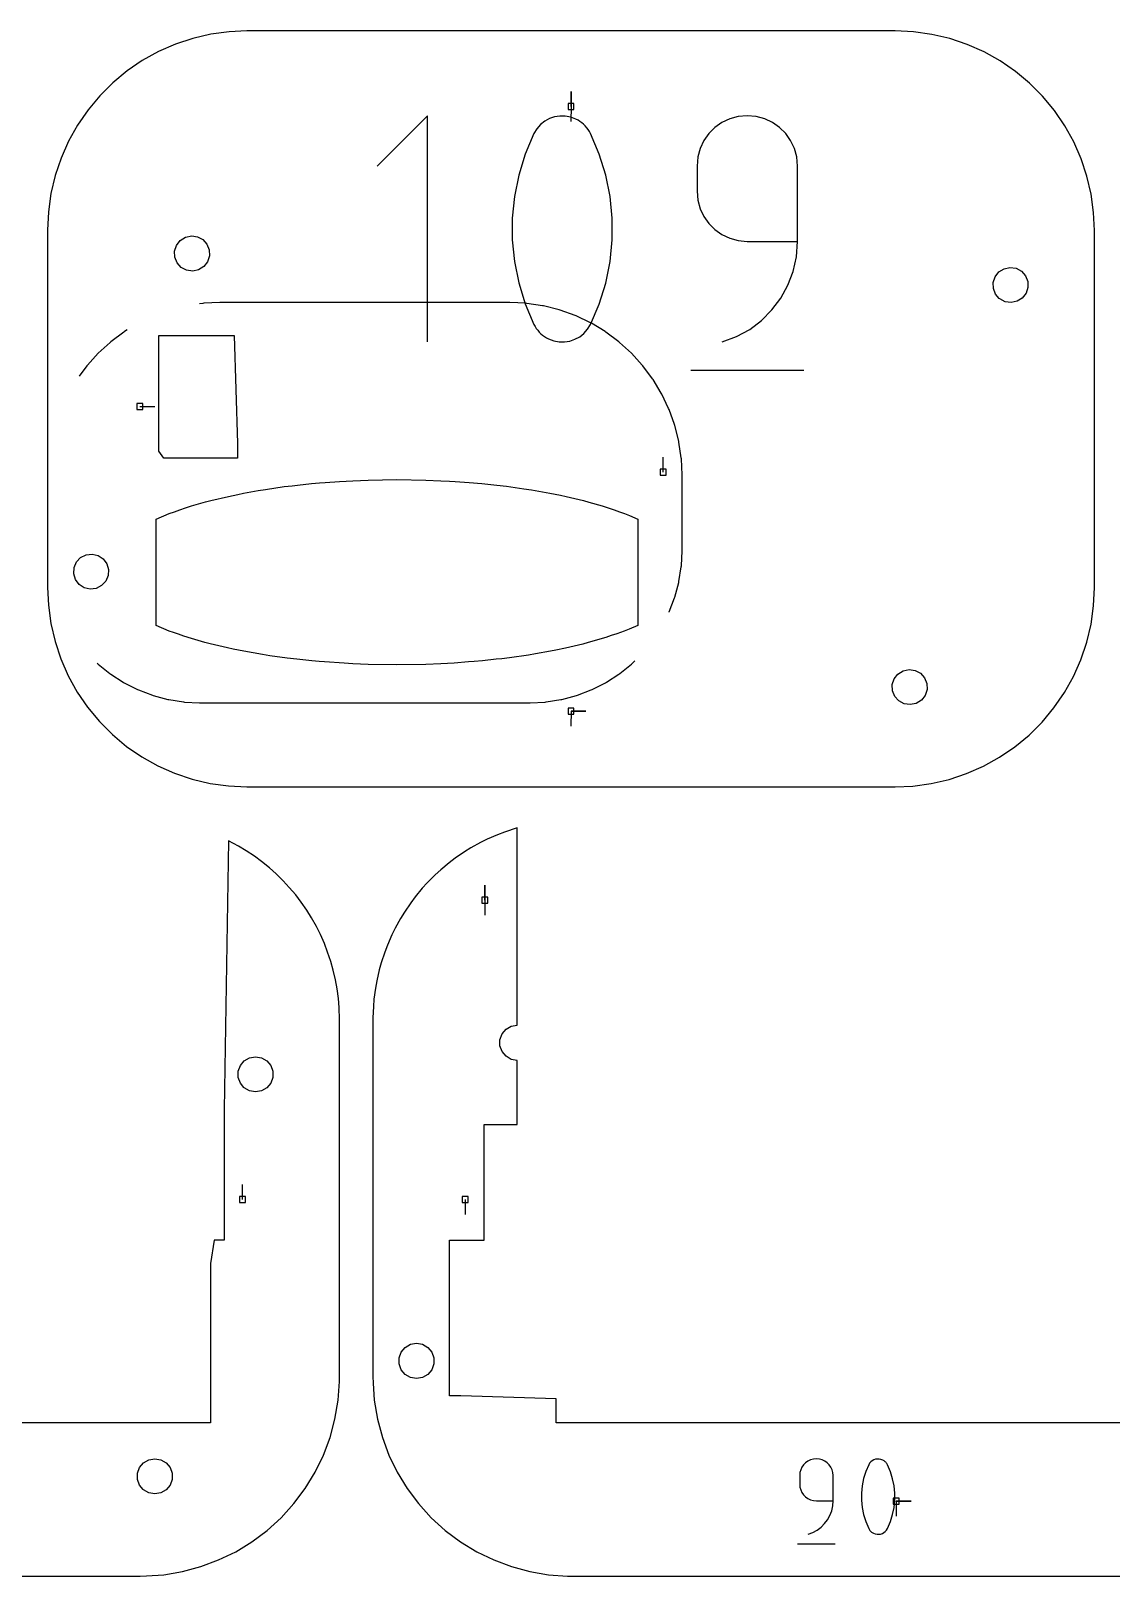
# Model space of a CAD drawing. Extents: x 0 to 570, y 0 to 470.
# Drawn here: x 384.1 to 487.1, y 232.2 to 379.4 of the extents above; entities that cross this region are included whole.
import ezdxf

# ---------------------------------------------------------------- set-up
doc = ezdxf.new("R2010")
doc.units = 0

msp = doc.modelspace()

# ---------------------------------------------------------------- linework, layer by layer
at = {"layer": 'annotation', "color": 1}
for p, q in [((435.594743, 372.167511), (435.594743, 373.596261)), ((435.594743, 372.167511), (435.594743, 373.596261)), ((435.594743, 373.596261), (435.594743, 372.167511)), ((421.915723, 371.290882), (417.124769, 366.498577)), ((421.915723, 349.740374), (421.915723, 371.290882)), ((433.541252, 371.009325), (433.091976, 370.763309)), ((434.0246, 371.175509), (433.541252, 371.009325)), ((434.530538, 371.258047), (434.0246, 371.175509)), ((435.047589, 371.253123), (434.530538, 371.258047)), ((435.564272, 371.156922), (435.047589, 371.253123)), ((436.069109, 370.965629), (435.564272, 371.156922)), ((435.594743, 372.167511), (435.594742, 370.738761)), ((436.262369, 370.864072), (436.069109, 370.965629)), ((436.069109, 370.965629), (436.069109, 370.965629)), ((450.723077, 370.990845), (449.977754, 370.636171)), ((451.532013, 371.21361), (450.723077, 370.990845)), ((452.390926, 371.290882), (451.532013, 371.21361)), ((453.251618, 371.21361), (452.390926, 371.290882)), ((452.390926, 371.290882), (452.390926, 371.290882)), ((454.061499, 370.990845), (453.251618, 371.21361)), ((454.8071, 370.636171), (454.061499, 370.990845)), ((432.063358, 369.584429), (431.237261, 367.641772)), ((432.341549, 370.047046), (432.063358, 369.584429)), ((432.063358, 369.584429), (432.063358, 369.584429)), ((432.688248, 370.441278), (432.341549, 370.047046)), ((433.091976, 370.763309), (432.688248, 370.441278)), ((436.447821, 370.747422), (436.262369, 370.864072)), ((436.624563, 370.6166), (436.447821, 370.747422)), ((436.791694, 370.47253), (436.624563, 370.6166)), ((436.948314, 370.316137), (436.791694, 370.47253)), ((437.093522, 370.148341), (436.948314, 370.316137)), ((437.226416, 369.970068), (437.093522, 370.148341)), ((437.346096, 369.78224), (437.226416, 369.970068)), ((437.451661, 369.58578), (437.346096, 369.78224)), ((438.281763, 367.639119), (437.451661, 369.58578)), ((437.451661, 369.58578), (437.451661, 369.58578)), ((448.732498, 369.585419), (448.259838, 368.916503)), ((449.309682, 370.163169), (448.732498, 369.585419)), ((449.977754, 370.636171), (449.309682, 370.163169)), ((455.47495, 370.163169), (454.8071, 370.636171)), ((456.051578, 369.585419), (455.47495, 370.163169)), ((456.523514, 368.916503), (456.051578, 369.585419)), ((447.90534, 368.170004), (447.682641, 367.359501)), ((448.259838, 368.916503), (447.90534, 368.170004)), ((456.877289, 368.170004), (456.523514, 368.916503)), ((457.099433, 367.359501), (456.877289, 368.170004)), ((431.237261, 367.641772), (430.617688, 365.642777)), ((438.904339, 365.637121), (438.281763, 367.639119)), ((447.682641, 367.359501), (447.605378, 366.498577)), ((447.605378, 366.498577), (447.605378, 364.102424)), ((457.176474, 366.498577), (457.099433, 367.359501)), ((457.176474, 359.31147), (457.176474, 366.498577)), ((457.176474, 366.498577), (457.176474, 366.498577)), ((430.617688, 365.642777), (430.204639, 363.603382)), ((439.31939, 363.595724), (438.904339, 365.637121)), ((430.204639, 363.603382), (429.998115, 361.539527)), ((439.526915, 361.530868), (439.31939, 363.595724)), ((447.605378, 364.102424), (447.605378, 364.102424)), ((447.605378, 364.102424), (447.682641, 363.241547)), ((447.682641, 363.241547), (447.90534, 362.431168)), ((447.90534, 362.431168), (448.259838, 361.684848)), ((429.998115, 361.539527), (429.998115, 359.467152)), ((439.526915, 359.458493), (439.526915, 361.530868)), ((448.259838, 361.684848), (448.732498, 361.016146)), ((448.732498, 361.016146), (449.309682, 360.43862)), ((429.998115, 359.467152), (430.204639, 357.402196)), ((439.31939, 357.394538), (439.526915, 359.458493)), ((449.309682, 360.43862), (449.977754, 359.965831)), ((449.977754, 359.965831), (450.723077, 359.611337)), ((450.723077, 359.611337), (451.532013, 359.388697)), ((451.532013, 359.388697), (452.390926, 359.31147)), ((452.390926, 359.31147), (457.176474, 359.31147)), ((457.07052, 357.858466), (457.176474, 359.31147)), ((456.761312, 356.461868), (457.07052, 357.858466)), ((430.204639, 357.402196), (430.617688, 355.360599)), ((438.904339, 355.354943), (439.31939, 357.394538)), ((456.26183, 355.139238), (456.761312, 356.461868)), ((430.617688, 355.360599), (431.237261, 353.3583)), ((438.281763, 353.355647), (438.904339, 355.354943)), ((455.585056, 353.908142), (456.26183, 355.139238)), ((400.526662, 353.416978), (400.198482, 353.368283)), ((400.61685, 353.428394), (400.526662, 353.416978)), ((402.146116, 353.503521), (400.61685, 353.428394)), ((402.214281, 353.506179), (402.146116, 353.503521)), ((402.96193, 353.506099), (402.214281, 353.506179)), ((429.688974, 353.506187), (402.96193, 353.506099)), ((429.757123, 353.503586), (429.688974, 353.506187)), ((431.286453, 353.428491), (429.757123, 353.503586)), ((431.237261, 353.3583), (432.063358, 351.411239)), ((431.37665, 353.416933), (431.286453, 353.428491)), ((432.891205, 353.192325), (431.37665, 353.416933)), ((437.451661, 351.41259), (438.281763, 353.355647)), ((454.74397, 352.786142), (455.585056, 353.908142)), ((432.979818, 353.171755), (432.891205, 353.192325)), ((434.465026, 352.799728), (432.979818, 353.171755)), ((434.551065, 352.770287), (434.465026, 352.799728)), ((435.992728, 352.254442), (434.551065, 352.770287)), ((436.075432, 352.216493), (435.992728, 352.254442)), ((437.459488, 351.561848), (436.075432, 352.216493)), ((452.620786, 350.939684), (453.751554, 351.790801)), ((453.751554, 351.790801), (454.74397, 352.786142)), ((392.978781, 350.674677), (391.749046, 349.762681)), ((393.052096, 350.728598), (392.978781, 350.674677)), ((393.309993, 350.883154), (393.052096, 350.728598)), ((432.063358, 351.411239), (432.063358, 351.411239)), ((432.063358, 351.411239), (432.168539, 351.21517)), ((432.168539, 351.21517), (432.287335, 351.028279)), ((432.287335, 351.028279), (432.419245, 350.851131)), ((432.419245, 350.851131), (432.563768, 350.684294)), ((432.563768, 350.684294), (432.720405, 350.528336)), ((432.720405, 350.528336), (432.888655, 350.383823)), ((432.888655, 350.383823), (433.068016, 350.251324)), ((436.423194, 350.238565), (436.826749, 350.559716)), ((436.826749, 350.559716), (437.173442, 350.952322)), ((437.173442, 350.952322), (437.451661, 351.41259)), ((437.451661, 351.41259), (437.451661, 351.41259)), ((437.537861, 351.515674), (437.459488, 351.561848)), ((438.851221, 350.728505), (437.537861, 351.515674)), ((438.924504, 350.674723), (438.851221, 350.728505)), ((440.154226, 349.762607), (438.924504, 350.674723)), ((451.36465, 350.250354), (452.620786, 350.939684)), ((391.681512, 349.701639), (390.547072, 348.673452)), ((391.749046, 349.762681), (391.681512, 349.701639)), ((433.068016, 350.251324), (433.257989, 350.131404)), ((433.257989, 350.131404), (433.458073, 350.024633)), ((433.458073, 350.024633), (433.458073, 350.024633)), ((433.458073, 350.024633), (433.958934, 349.837398)), ((433.958934, 349.837398), (434.472609, 349.744377)), ((434.472609, 349.744377), (434.987484, 349.741776)), ((434.987484, 349.741776), (435.491949, 349.825802)), ((435.491949, 349.825802), (435.97439, 349.992663)), ((435.97439, 349.992663), (436.423194, 350.238565)), ((440.221824, 349.701675), (440.154226, 349.762607)), ((441.356293, 348.673461), (440.221824, 349.701675)), ((449.996124, 349.740374), (451.36465, 350.250354)), ((449.996124, 349.740374), (449.996124, 349.740374)), ((389.457863, 347.471404), (388.714295, 346.468894)), ((389.518773, 347.538923), (389.457863, 347.471404)), ((390.547072, 348.673452), (389.518773, 347.538923)), ((442.384468, 347.538923), (441.356293, 348.673461)), ((442.44551, 347.471497), (442.384468, 347.538923)), ((443.35753, 346.241684), (442.44551, 347.471497)), ((443.41143, 346.168357), (443.35753, 346.241684)), ((444.19849, 344.855042), (443.41143, 346.168357)), ((447.007353, 347.046561), (457.782607, 347.046561)), ((444.244627, 344.776672), (444.19849, 344.855042)), ((444.899304, 343.392532), (444.244627, 344.776672)), ((394.499759, 343.605635), (395.928509, 343.605635)), ((444.937253, 343.309856), (444.899304, 343.392532)), ((445.453078, 341.868303), (444.937253, 343.309856)), ((445.482494, 341.782253), (445.453078, 341.868303)), ((445.854523, 340.297007), (445.482494, 341.782253)), ((445.87517, 340.208384), (445.854523, 340.297007)), ((446.099805, 338.693866), (445.87517, 340.208384)), ((444.387525, 337.332888), (444.387525, 338.761638)), ((446.111268, 338.603605), (446.099805, 338.693866)), ((446.186342, 337.074383), (446.111268, 338.603605)), ((446.188973, 337.006124), (446.186342, 337.074383)), ((446.189039, 336.811939), (446.188973, 337.006124)), ((446.18901, 329.867524), (446.189039, 336.811939)), ((446.114166, 328.420991), (446.188626, 329.843319)), ((446.188626, 329.843319), (446.18901, 329.867524)), ((445.883429, 326.917874), (446.10632, 328.324594)), ((446.10632, 328.324594), (446.114166, 328.420991)), ((445.496651, 325.447206), (445.865282, 326.822901)), ((445.865282, 326.822901), (445.883429, 326.917874)), ((444.957857, 324.025073), (445.46829, 325.354721)), ((445.46829, 325.354721), (445.496651, 325.447206)), ((444.95209, 324.01167), (444.957857, 324.025073)), ((441.42529, 319.124096), (441.679625, 319.378425)), ((390.429732, 319.172433), (390.478051, 319.12412)), ((390.478051, 319.12412), (390.549996, 319.059587)), ((390.549996, 319.059587), (391.65683, 318.163233)), ((391.65683, 318.163233), (391.735299, 318.106782)), ((391.735299, 318.106782), (392.929865, 317.331022)), ((438.973473, 317.331036), (440.167959, 318.106825)), ((440.167959, 318.106825), (440.246497, 318.163238)), ((440.246497, 318.163238), (441.35334, 319.059506)), ((441.35334, 319.059506), (441.42529, 319.124096)), ((392.929865, 317.331022), (393.01406, 317.283548)), ((393.01406, 317.283548), (394.283079, 316.63689)), ((394.283079, 316.63689), (394.371819, 316.598669)), ((394.371819, 316.598669), (395.701566, 316.088209)), ((436.201745, 316.088254), (437.531425, 316.598737)), ((437.531425, 316.598737), (437.62024, 316.636868)), ((437.62024, 316.636868), (438.889336, 317.283519)), ((438.889336, 317.283519), (438.973473, 317.331036)), ((395.701566, 316.088209), (395.794017, 316.059898)), ((395.794017, 316.059898), (397.169748, 315.69127)), ((397.169748, 315.69127), (397.264704, 315.673086)), ((397.264704, 315.673086), (398.671409, 315.450239)), ((398.671409, 315.450239), (398.767717, 315.44237)), ((398.767717, 315.44237), (400.190141, 315.367817)), ((400.190141, 315.367817), (400.214279, 315.367465)), ((400.214279, 315.367465), (401.183059, 315.367469)), ((401.183059, 315.367469), (431.688978, 315.367542)), ((431.688978, 315.367542), (431.713182, 315.36785)), ((431.713182, 315.36785), (433.135466, 315.442339)), ((433.135466, 315.442339), (433.231856, 315.45018)), ((433.231856, 315.45018), (434.638573, 315.672986)), ((434.638573, 315.672986), (434.733494, 315.691204)), ((434.733494, 315.691204), (436.109327, 316.059874)), ((436.109327, 316.059874), (436.201745, 316.088254)), ((435.594743, 314.567509), (435.594742, 313.138759)), ((435.594743, 314.567509), (437.023492, 314.567509)), ((435.594743, 314.567509), (437.023492, 314.567509)), ((437.023492, 314.567509), (435.594743, 314.567509)), ((427.381753, 296.568257), (427.381753, 297.997007)), ((427.381753, 296.568257), (427.381753, 297.997007)), ((427.381753, 297.997007), (427.381753, 296.568257)), ((427.381753, 296.568257), (427.381753, 295.139507)), ((404.277578, 268.062645), (404.277578, 269.491395)), ((425.499757, 268.062645), (425.499757, 266.633895)), ((457.954508, 242.97981), (457.762113, 242.787226)), ((458.177198, 243.137477), (457.954508, 242.97981)), ((458.425639, 243.255702), (458.177198, 243.137477)), ((458.695284, 243.329957), (458.425639, 243.255702)), ((458.981589, 243.355714), (458.695284, 243.329957)), ((459.268486, 243.329957), (458.981589, 243.355714)), ((458.981589, 243.355714), (458.981589, 243.355714)), ((459.538447, 243.255702), (459.268486, 243.329957)), ((459.78698, 243.137477), (459.538447, 243.255702)), ((460.009597, 242.97981), (459.78698, 243.137477)), ((460.201806, 242.787226), (460.009597, 242.97981)), ((464.052722, 242.941102), (463.959992, 242.786896)), ((464.168289, 243.072513), (464.052722, 242.941102)), ((464.302864, 243.179856), (464.168289, 243.072513)), ((464.452623, 243.261862), (464.302864, 243.179856)), ((464.613739, 243.317256), (464.452623, 243.261862)), ((464.782385, 243.344769), (464.613739, 243.317256)), ((464.954736, 243.343128), (464.782385, 243.344769)), ((465.126963, 243.311061), (464.954736, 243.343128)), ((465.295242, 243.247296), (465.126963, 243.311061)), ((465.359662, 243.213444), (465.295242, 243.247296)), ((465.295242, 243.247296), (465.295242, 243.247296)), ((465.42148, 243.174561), (465.359662, 243.213444)), ((465.480394, 243.130953), (465.42148, 243.174561)), ((465.536104, 243.08293), (465.480394, 243.130953)), ((465.588311, 243.030799), (465.536104, 243.08293)), ((465.636713, 242.974867), (465.588311, 243.030799)), ((465.681011, 242.915443), (465.636713, 242.974867)), ((465.720905, 242.852833), (465.681011, 242.915443)), ((465.756093, 242.787347), (465.720905, 242.852833)), ((457.41216, 242.045254), (457.386406, 241.758279)), ((457.386406, 241.758279), (457.386406, 240.959561)), ((457.486394, 242.315421), (457.41216, 242.045254)), ((457.60456, 242.564254), (457.486394, 242.315421)), ((457.762113, 242.787226), (457.60456, 242.564254)), ((460.359118, 242.564254), (460.201806, 242.787226)), ((460.477043, 242.315421), (460.359118, 242.564254)), ((460.551091, 242.045254), (460.477043, 242.315421)), ((460.576771, 241.758279), (460.551091, 242.045254)), ((460.576771, 239.362577), (460.576771, 241.758279)), ((460.576771, 241.758279), (460.576771, 241.758279)), ((463.478102, 241.473012), (463.340419, 240.793214)), ((463.684626, 242.139344), (463.478102, 241.473012)), ((463.959992, 242.786896), (463.684626, 242.139344)), ((463.959992, 242.786896), (463.959992, 242.786896)), ((466.032794, 242.13846), (465.756093, 242.787347)), ((465.756093, 242.787347), (465.756093, 242.787347)), ((466.240319, 241.471127), (466.032794, 242.13846)), ((466.378669, 240.790661), (466.240319, 241.471127)), ((457.386406, 240.959561), (457.386406, 240.959561)), ((457.386406, 240.959561), (457.41216, 240.672602)), ((457.41216, 240.672602), (457.486394, 240.402476)), ((457.486394, 240.402476), (457.60456, 240.153703)), ((457.60456, 240.153703), (457.762113, 239.930802)), ((457.762113, 239.930802), (457.954508, 239.738294)), ((463.340419, 240.793214), (463.271578, 240.105262)), ((463.271578, 240.105262), (463.271578, 239.414471)), ((466.447844, 240.102376), (466.378669, 240.790661)), ((466.447844, 239.411584), (466.447844, 240.102376)), ((457.954508, 239.738294), (458.177198, 239.580697)), ((458.177198, 239.580697), (458.425639, 239.462532)), ((458.425639, 239.462532), (458.695284, 239.388319)), ((458.695284, 239.388319), (458.981589, 239.362577)), ((458.981589, 239.362577), (460.576771, 239.362577)), ((460.438384, 238.412709), (460.541453, 238.878242)), ((460.541453, 238.878242), (460.576771, 239.362577)), ((463.271578, 239.414471), (463.340419, 238.726152)), ((463.340419, 238.726152), (463.478102, 238.04562)), ((466.240319, 238.043734), (466.378669, 238.723599)), ((466.378669, 238.723599), (466.447844, 239.411584)), ((466.59474, 239.318909), (468.02349, 239.318909)), ((466.59474, 239.318909), (468.02349, 239.318909)), ((468.02349, 239.318909), (466.59474, 239.318909)), ((466.59474, 239.318909), (466.59474, 237.890159)), ((459.435131, 236.855687), (459.765937, 237.187467)), ((459.765937, 237.187467), (460.046299, 237.561467)), ((460.046299, 237.561467), (460.27189, 237.971833)), ((460.27189, 237.971833), (460.438384, 238.412709)), ((463.478102, 238.04562), (463.684626, 237.378187)), ((463.684626, 237.378187), (463.959992, 236.729166)), ((465.756093, 236.729617), (466.032794, 237.377302)), ((466.032794, 237.377302), (466.240319, 238.043734)), ((458.183322, 236.172211), (458.639497, 236.342205)), ((458.183322, 236.172211), (458.183322, 236.172211)), ((458.639497, 236.342205), (459.058209, 236.571981)), ((459.058209, 236.571981), (459.435131, 236.855687)), ((463.959992, 236.729166), (463.959992, 236.729166)), ((463.959992, 236.729166), (463.995052, 236.66381)), ((463.995052, 236.66381), (464.034651, 236.601513)), ((464.034651, 236.601513), (464.078621, 236.542464)), ((464.078621, 236.542464), (464.126795, 236.486851)), ((464.126795, 236.486851), (464.179008, 236.434865)), ((464.179008, 236.434865), (464.235091, 236.386694)), ((464.235091, 236.386694), (464.294878, 236.342528)), ((464.294878, 236.342528), (464.358202, 236.302555)), ((464.358202, 236.302555), (464.424897, 236.266964)), ((464.424897, 236.266964), (464.424897, 236.266964)), ((464.424897, 236.266964), (464.591851, 236.204553)), ((464.591851, 236.204553), (464.763075, 236.173546)), ((464.763075, 236.173546), (464.934701, 236.172679)), ((464.934701, 236.172679), (465.102856, 236.200687)), ((465.102856, 236.200687), (465.263669, 236.256308)), ((465.263669, 236.256308), (465.413271, 236.338275)), ((465.413271, 236.338275), (465.547789, 236.445325)), ((465.547789, 236.445325), (465.663353, 236.576194)), ((465.663353, 236.576194), (465.756093, 236.729617)), ((465.756093, 236.729617), (465.756093, 236.729617)), ((457.187064, 235.274274), (460.778816, 235.274274))]:
    msp.add_line(p, q, dxfattribs=at)
at = {"layer": 'boundary', "color": 5}
for p, q in [((399.558964, 378.6533), (397.891824, 378.099004)), ((401.270169, 379.051211), (399.558964, 378.6533)), ((403.010803, 379.289345), (401.270169, 379.051211)), ((404.714301, 379.367511), (403.010803, 379.289345)), ((405.706726, 379.367511), (404.714301, 379.367511)), ((408.294859, 379.367511), (405.706726, 379.367511)), ((444.058288, 379.367511), (408.294859, 379.367511)), ((448.250689, 379.367511), (444.058288, 379.367511)), ((466.490198, 379.367332), (448.250689, 379.367511)), ((468.244974, 379.284689), (466.490198, 379.367332)), ((469.984604, 379.040324), (468.244974, 379.284689)), ((471.69423, 378.636329), (469.984604, 379.040324)), ((473.359227, 378.076149), (471.69423, 378.636329)), ((396.283006, 377.393071), (394.746267, 376.54153)), ((397.891824, 378.099004), (396.283006, 377.393071)), ((474.965356, 377.364586), (473.359227, 378.076149)), ((476.498895, 376.507717), (474.965356, 377.364586)), ((393.294758, 375.551668), (391.940891, 374.43194)), ((394.746267, 376.54153), (393.294758, 375.551668)), ((477.946729, 375.512874), (476.498895, 376.507717)), ((479.296479, 374.388555), (477.946729, 375.512874)), ((391.940891, 374.43194), (390.696242, 373.19193)), ((480.536611, 373.144385), (479.296479, 374.388555)), ((390.696242, 373.19193), (389.571455, 371.84224)), ((481.656524, 371.790997), (480.536611, 373.144385)), ((389.571455, 371.84224), (388.576165, 370.394407)), ((482.64664, 370.339962), (481.656524, 371.790997)), ((388.576165, 370.394407), (387.718863, 368.860816)), ((483.498493, 368.803686), (482.64664, 370.339962)), ((387.718863, 368.860816), (387.006903, 367.25458)), ((484.204802, 367.195305), (483.498493, 368.803686)), ((387.006903, 367.25458), (386.446358, 365.589437)), ((484.759541, 365.52857), (484.204802, 367.195305)), ((386.446358, 365.589437), (386.04203, 363.879626)), ((485.15796, 363.817733), (484.759541, 365.52857)), ((386.04203, 363.879626), (385.797379, 362.139771)), ((485.396651, 362.077421), (485.15796, 363.817733)), ((385.797379, 362.139771), (385.7145, 360.38475)), ((485.47519, 360.367511), (485.396651, 362.077421)), ((385.7145, 360.38475), (385.714295, 337.451513)), ((485.47519, 326.908852), (485.47519, 360.367511)), ((385.714295, 337.451513), (385.714295, 336.803339)), ((385.714295, 336.803339), (385.714295, 329.811153)), ((385.714295, 329.811153), (385.714295, 326.36751)), ((485.474972, 326.349198), (485.47519, 326.908852)), ((385.714295, 326.36751), (385.792451, 324.664192)), ((485.39198, 324.594058), (485.474972, 326.349198)), ((385.792451, 324.664192), (386.030572, 322.923548)), ((485.147198, 322.854095), (485.39198, 324.594058)), ((386.030572, 322.923548), (386.428475, 321.212334)), ((484.742714, 321.144195), (485.147198, 322.854095)), ((386.428475, 321.212334), (386.982759, 319.545179)), ((484.181993, 319.478978), (484.742714, 321.144195)), ((386.982759, 319.545179), (387.688678, 317.936352)), ((483.46984, 317.872696), (484.181993, 319.478978)), ((387.688678, 317.936352), (388.540213, 316.399604)), ((482.612337, 316.339079), (483.46984, 317.872696)), ((388.540213, 316.399604), (389.530063, 314.948078)), ((481.616821, 314.891245), (482.612337, 316.339079)), ((389.530063, 314.948078), (390.649786, 313.594198)), ((390.649786, 313.594198), (391.889792, 312.349533)), ((479.246929, 312.301629), (480.491808, 313.541584)), ((480.491808, 313.541584), (481.616821, 314.891245)), ((391.889792, 312.349533), (393.239481, 311.224738)), ((477.892831, 311.181996), (479.246929, 312.301629)), ((393.239481, 311.224738), (394.687312, 310.229427)), ((476.441094, 310.192251), (477.892831, 311.181996)), ((394.687312, 310.229427), (396.220908, 309.372117)), ((396.220908, 309.372117), (397.827147, 308.660142)), ((473.295112, 308.635112), (474.904137, 309.340862)), ((474.904137, 309.340862), (476.441094, 310.192251)), ((397.827147, 308.660142), (399.492294, 308.09959)), ((399.492294, 308.09959), (401.202109, 307.695256)), ((401.202109, 307.695256), (402.941971, 307.4506)), ((468.175602, 307.445495), (469.916388, 307.68336)), ((469.916388, 307.68336), (471.627773, 308.081032)), ((471.627773, 308.081032), (473.295112, 308.635112)), ((402.941971, 307.4506), (404.696999, 307.367715)), ((404.696999, 307.367715), (404.714301, 307.367509)), ((404.714301, 307.367509), (405.546826, 307.367509)), ((405.546826, 307.367509), (407.76918, 307.367509)), ((407.76918, 307.367509), (461.761497, 307.367509)), ((461.761497, 307.367509), (465.953898, 307.367509)), ((465.953898, 307.367509), (466.475187, 307.367509)), ((466.475187, 307.367509), (468.175602, 307.445495)), ((430.477378, 303.456534), (429.253405, 303.050983)), ((430.477378, 293.139018), (430.477378, 303.456534)), ((402.945272, 302.221453), (402.54148, 276.621528)), ((403.902531, 301.722809), (402.945272, 302.221453)), ((404.634474, 301.276669), (403.902531, 301.722809)), ((426.977353, 302.061237), (426.048093, 301.541598)), ((427.615504, 302.37123), (426.977353, 302.061237)), ((428.588681, 302.803053), (427.615504, 302.37123)), ((429.253405, 303.050983), (428.588681, 302.803053)), ((405.427163, 300.761008), (404.634474, 301.276669)), ((406.113381, 300.247313), (405.427163, 300.761008)), ((406.853771, 299.659031), (406.113381, 300.247313)), ((424.564863, 300.569314), (423.996915, 300.144152)), ((425.442301, 301.172349), (424.564863, 300.569314)), ((426.048093, 301.541598), (425.442301, 301.172349)), ((407.488048, 299.08243), (406.853771, 299.659031)), ((408.169518, 298.426789), (407.488048, 299.08243)), ((422.653796, 298.985621), (421.901885, 298.231845)), ((423.178762, 299.462847), (422.653796, 298.985621)), ((423.996915, 300.144152), (423.178762, 299.462847)), ((408.746118, 297.792509), (408.169518, 298.426789)), ((409.362553, 297.075386), (408.746118, 297.792509)), ((421.424663, 297.706881), (420.745391, 296.887038)), ((421.901885, 298.231845), (421.424663, 297.706881)), ((409.876251, 296.389168), (409.362553, 297.075386)), ((410.422136, 295.616985), (409.876251, 296.389168)), ((420.320229, 296.319087), (419.719373, 295.440157)), ((420.745391, 296.887038), (420.320229, 296.319087)), ((410.868276, 294.885048), (410.422136, 295.616985)), ((411.338726, 294.06472), (410.868276, 294.885048)), ((419.350123, 294.834368), (418.832794, 293.903821)), ((419.719373, 295.440157), (419.350123, 294.834368)), ((411.713272, 293.293685), (411.338726, 294.06472)), ((412.104069, 292.432557), (411.713272, 293.293685)), ((418.522801, 293.265671), (418.093393, 292.291425)), ((418.832794, 293.903821), (418.522801, 293.265671)), ((430.477378, 284.66601), (430.477378, 293.139018)), ((412.403626, 291.629413), (412.104069, 292.432557)), ((412.711264, 290.7352), (412.403626, 291.629413)), ((417.845461, 291.6267), (417.507626, 290.617037)), ((418.093393, 292.291425), (417.845461, 291.6267)), ((412.93312, 289.907215), (412.711264, 290.7352)), ((417.507626, 290.617037), (417.324006, 289.931752)), ((413.154855, 288.987925), (412.93312, 289.907215)), ((413.297004, 288.142603), (413.154855, 288.987925)), ((417.080625, 288.895262), (416.962977, 288.195629)), ((417.324006, 289.931752), (417.080625, 288.895262)), ((413.430844, 287.206468), (413.297004, 288.142603)), ((413.491995, 286.351461), (413.430844, 287.206468)), ((416.816117, 287.141122), (416.765505, 286.433472)), ((416.962977, 288.195629), (416.816117, 287.141122)), ((413.539292, 285.192509), (413.491995, 286.351461)), ((416.765505, 286.433472), (416.716407, 285.369923)), ((413.539292, 276.804505), (413.539292, 285.192509)), ((416.716407, 285.369923), (416.714292, 280.609308)), ((429.026455, 283.827261), (429.400936, 284.27355)), ((429.400936, 284.27355), (429.905472, 284.564846)), ((429.905472, 284.564846), (430.477378, 284.66601)), ((428.827194, 283.279806), (429.026455, 283.827261)), ((428.827194, 282.697215), (428.827194, 283.279806)), ((429.026456, 282.14976), (428.827194, 282.697215)), ((429.400936, 281.703471), (429.026456, 282.14976)), ((429.905472, 281.412175), (429.400936, 281.703471)), ((430.477378, 281.311011), (429.905472, 281.412175)), ((430.477378, 280.404465), (430.477378, 281.311011)), ((416.714292, 280.609308), (416.714292, 253.279674)), ((430.477378, 276.446537), (430.477378, 280.404465)), ((413.533911, 250.740352), (413.539292, 276.804505)), ((402.54148, 276.621528), (402.54148, 266.699902)), ((430.477378, 275.193281), (430.477378, 276.446537)), ((427.30999, 272.067292), (427.30999, 275.193281)), ((427.30999, 275.193281), (429.359165, 275.193281)), ((429.359165, 275.193281), (430.477378, 275.193281)), ((427.309991, 264.192508), (427.30999, 272.067292)), ((402.54148, 266.699902), (402.54148, 264.192508)), ((401.577423, 264.192508), (401.23422, 261.974257)), ((402.54148, 264.192508), (401.577423, 264.192508)), ((424.002895, 261.723345), (424.002895, 264.192508)), ((424.002895, 264.192508), (424.942642, 264.192508)), ((424.942642, 264.192508), (427.309991, 264.192508)), ((401.23422, 261.974257), (401.23422, 249.667841)), ((424.002895, 251.164997), (424.002895, 261.723345)), ((416.714292, 253.279674), (416.714292, 251.881237)), ((416.714292, 251.881237), (416.714292, 251.192508)), ((413.404922, 248.936846), (413.533911, 250.740352)), ((416.714292, 251.192508), (416.731441, 250.575934)), ((416.731441, 250.575934), (416.848671, 248.936846)), ((424.002895, 249.367962), (424.002895, 251.164997)), ((401.23422, 249.667841), (401.23422, 246.796163)), ((413.10508, 247.153766), (413.404922, 248.936846)), ((416.848671, 248.936846), (417.148507, 247.153766)), ((425.094681, 249.367962), (424.002895, 249.367962)), ((434.170116, 249.091794), (425.094681, 249.367962)), ((434.170116, 246.796163), (434.170116, 249.091794)), ((386.407356, 246.796163), (371.75835, 246.796163)), ((401.23422, 246.796163), (386.407356, 246.796163)), ((412.637109, 245.407263), (413.10508, 247.153766)), ((417.148507, 247.153766), (417.616478, 245.407263)), ((448.302723, 246.796163), (434.170116, 246.796163)), ((455.819534, 246.796163), (448.302723, 246.796163)), ((477.120558, 246.796163), (455.819534, 246.796163)), ((490.563728, 246.796163), (477.120558, 246.796163)), ((412.005241, 243.713153), (412.637109, 245.407263)), ((417.616478, 245.407263), (418.248356, 243.713153)), ((411.215194, 242.086779), (412.005241, 243.713153)), ((418.248356, 243.713153), (419.038399, 242.086779)), ((410.27413, 240.542863), (411.215194, 242.086779)), ((419.038399, 242.086779), (419.979463, 240.542863)), ((409.190563, 239.095395), (410.27413, 240.542863)), ((419.979463, 240.542863), (421.063024, 239.095395)), ((407.974316, 237.75748), (409.190563, 239.095395)), ((421.063024, 239.095395), (422.279266, 237.75748)), ((406.636407, 236.541233), (407.974316, 237.75748)), ((422.279266, 237.75748), (423.617187, 236.541233)), ((405.188936, 235.457669), (406.636407, 236.541233)), ((423.617187, 236.541233), (425.064652, 235.457669)), ((402.018644, 233.726561), (403.645017, 234.516605)), ((403.645017, 234.516605), (405.188936, 235.457669)), ((425.064652, 235.457669), (426.608565, 234.516605)), ((426.608565, 234.516605), (428.234946, 233.726561)), ((396.794953, 232.326879), (398.578032, 232.626719)), ((398.578032, 232.626719), (400.32454, 233.094689)), ((400.32454, 233.094689), (402.018644, 233.726561)), ((428.234946, 233.726561), (429.929053, 233.094689)), ((429.929053, 233.094689), (431.675558, 232.626719)), ((431.675558, 232.626719), (433.458637, 232.326879)), ((377.275635, 232.192506), (392.630095, 232.192507)), ((392.630095, 232.192507), (394.539289, 232.192507)), ((394.539289, 232.192507), (395.142679, 232.208704)), ((395.142679, 232.208704), (396.794953, 232.326879)), ((433.458637, 232.326879), (435.262143, 232.197887)), ((435.262143, 232.197887), (444.72663, 232.192507)), ((444.72663, 232.192507), (483.078132, 232.192507)), ((483.078132, 232.192507), (495.883009, 232.192506))]:
    msp.add_line(p, q, dxfattribs=at)
at = {"layer": 'hole', "color": 5}
for p, q in [((435.880493, 372.453261), (435.308993, 372.453261)), ((435.308993, 372.453261), (435.308993, 371.881761)), ((435.880493, 371.881761), (435.880493, 372.453261)), ((435.308993, 371.881761), (435.880493, 371.881761)), ((397.999062, 358.943514), (398.355102, 359.402715)), ((398.355102, 359.402715), (398.846725, 359.712452)), ((398.846725, 359.712452), (399.479159, 359.841014)), ((399.479159, 359.841014), (399.990338, 359.756625)), ((399.990338, 359.756625), (400.50439, 359.485732)), ((400.50439, 359.485732), (400.89479, 359.055362)), ((397.821547, 358.390232), (397.999062, 358.943514)), ((397.843974, 357.809603), (397.821547, 358.390232)), ((398.063638, 357.271663), (397.843974, 357.809603)), ((400.89479, 359.055362), (401.114452, 358.517422)), ((401.136878, 357.936793), (400.959366, 357.383512)), ((401.114452, 358.517422), (401.136878, 357.936793)), ((398.454038, 356.841292), (398.063638, 357.271663)), ((398.968088, 356.5704), (398.454038, 356.841292)), ((399.543789, 356.491663), (398.968088, 356.5704)), ((400.111701, 356.614573), (399.543789, 356.491663)), ((400.603326, 356.924309), (400.111701, 356.614573)), ((400.959366, 357.383512), (400.603326, 356.924309)), ((476.003374, 355.952758), (476.362316, 356.409928)), ((476.362316, 356.409928), (476.855973, 356.716763)), ((476.855973, 356.716763), (477.424802, 356.836253)), ((477.424802, 356.836253), (478.000195, 356.753985)), ((478.000195, 356.753985), (478.512743, 356.479882)), ((478.512743, 356.479882), (478.900647, 356.047007)), ((475.822438, 355.400393), (476.003374, 355.952758)), ((475.841336, 354.819456), (475.822438, 355.400393)), ((476.05779, 354.280019), (475.841336, 354.819456)), ((478.900647, 356.047007), (479.117093, 355.507569)), ((479.135991, 354.926633), (478.955062, 354.374268)), ((479.117093, 355.507569), (479.135991, 354.926633)), ((476.400941, 353.878472), (476.05779, 354.280019)), ((476.445684, 353.847142), (476.400941, 353.878472)), ((476.95824, 353.57304), (476.445684, 353.847142)), ((477.533632, 353.490773), (476.95824, 353.57304)), ((478.102461, 353.610262), (477.533632, 353.490773)), ((478.59611, 353.917096), (478.102461, 353.610262)), ((478.955062, 354.374268), (478.59611, 353.917096)), ((396.309993, 339.925072), (396.309993, 350.368283)), ((396.309993, 350.368283), (398.057506, 350.368283)), ((398.057506, 350.368283), (401.681334, 350.368283)), ((401.681334, 350.368283), (403.485213, 350.368283)), ((403.485213, 350.368283), (403.809993, 340.068262)), ((394.785509, 343.891385), (394.214009, 343.891385)), ((394.214009, 343.891385), (394.214009, 343.319885)), ((394.214009, 343.319885), (394.785509, 343.319885)), ((394.785509, 343.319885), (394.785509, 343.891385)), ((403.809993, 340.068262), (403.809993, 339.322969)), ((396.309993, 339.33207), (396.309993, 339.925072)), ((396.787745, 338.668283), (396.309993, 339.33207)), ((403.809993, 338.668283), (396.787745, 338.668283)), ((403.809993, 339.322969), (403.809993, 338.668283)), ((444.673275, 337.618638), (444.101775, 337.618638)), ((444.101775, 337.618638), (444.101775, 337.047138)), ((444.101775, 337.047138), (444.673275, 337.047138)), ((444.673275, 337.047138), (444.673275, 337.618638)), ((404.382729, 335.326198), (405.77832, 335.589152)), ((405.77832, 335.589152), (406.475549, 335.69288)), ((406.475549, 335.69288), (408.267364, 335.959448)), ((408.267364, 335.959448), (409.017557, 336.043886)), ((409.017557, 336.043886), (409.531864, 336.101774)), ((409.531864, 336.101774), (410.859441, 336.251198)), ((410.859441, 336.251198), (411.637622, 336.312431)), ((411.637622, 336.312431), (412.171083, 336.354406)), ((412.171083, 336.354406), (413.530063, 336.461338)), ((413.530063, 336.461338), (414.801614, 336.52089)), ((414.801614, 336.52089), (416.252706, 336.58885)), ((416.252706, 336.58885), (419.002897, 336.631694)), ((419.002897, 336.631694), (421.752066, 336.58885)), ((421.752066, 336.58885), (423.203703, 336.52089)), ((423.203703, 336.52089), (424.028278, 336.482287)), ((424.028278, 336.482287), (424.542318, 336.456099)), ((424.542318, 336.456099), (425.901295, 336.349167)), ((425.901295, 336.349167), (427.08633, 336.255921)), ((427.08633, 336.255921), (428.53843, 336.094452)), ((428.53843, 336.094452), (429.452415, 335.991538)), ((429.452415, 335.991538), (431.099243, 335.756848)), ((431.099243, 335.756848), (431.815966, 335.650222)), ((431.815966, 335.650222), (433.574681, 335.335231)), ((398.868921, 333.943625), (399.445424, 334.126393)), ((399.445424, 334.126393), (400.767961, 334.503312)), ((400.767961, 334.503312), (401.287585, 334.647207)), ((401.287585, 334.647207), (402.94803, 335.034745)), ((402.94803, 335.034745), (403.848623, 335.225562)), ((403.848623, 335.225562), (404.382729, 335.326198)), ((433.574681, 335.335231), (434.089942, 335.238188)), ((434.089942, 335.238188), (434.59438, 335.142895)), ((434.59438, 335.142895), (435.139111, 335.015759)), ((435.139111, 335.015759), (436.799562, 334.62822)), ((436.799562, 334.62822), (437.299337, 334.485712)), ((437.299337, 334.485712), (438.559349, 334.126426)), ((438.559349, 334.126426), (439.136736, 333.94332)), ((396.052687, 332.868628), (397.317611, 333.405119)), ((396.052687, 322.746012), (396.052687, 332.868628)), ((397.317611, 333.405119), (397.804951, 333.574286)), ((397.804951, 333.574286), (398.310955, 333.749938)), ((398.310955, 333.749938), (398.868921, 333.943625)), ((439.136736, 333.94332), (439.693807, 333.749942)), ((439.693807, 333.749942), (440.200621, 333.574017)), ((440.200621, 333.574017), (440.687165, 333.405119)), ((440.687165, 333.405119), (441.174622, 333.198373)), ((441.174622, 333.198373), (441.952089, 332.868628)), ((441.952089, 332.868628), (441.952089, 322.746012)), ((388.206601, 327.669756), (388.239087, 328.249503)), ((388.239087, 328.249503), (388.467899, 328.783177)), ((388.467899, 328.783177), (388.865438, 329.206408)), ((388.865438, 329.206408), (389.383761, 329.468147)), ((389.383761, 329.468147), (389.960342, 329.536826)), ((389.960342, 329.536826), (390.525642, 329.404161)), ((390.525642, 329.404161), (391.011472, 329.086154)), ((391.011472, 329.086154), (391.359239, 328.621158)), ((391.359239, 328.621158), (391.526998, 328.065263)), ((388.374356, 327.113861), (388.206601, 327.669756)), ((388.722125, 326.648866), (388.374356, 327.113861)), ((391.265698, 326.951842), (390.868158, 326.528612)), ((391.494511, 327.485516), (391.265698, 326.951842)), ((391.526998, 328.065263), (391.494511, 327.485516)), ((389.20796, 326.330859), (388.722125, 326.648866)), ((389.773259, 326.198193), (389.20796, 326.330859)), ((390.349843, 326.266873), (389.773259, 326.198193)), ((390.868158, 326.528612), (390.349843, 326.266873)), ((397.317611, 322.209521), (396.052687, 322.746012)), ((441.13653, 322.400111), (440.657463, 322.199213)), ((441.952089, 322.746012), (441.13653, 322.400111)), ((397.705015, 322.075041), (397.317611, 322.209521)), ((398.199298, 321.903463), (397.705015, 322.075041)), ((398.710549, 321.725989), (398.199298, 321.903463)), ((399.445424, 321.488254), (398.710549, 321.725989)), ((400.706189, 321.128932), (399.445424, 321.488254)), ((401.20623, 320.986421), (400.706189, 321.128932)), ((402.866675, 320.598882), (401.20623, 320.986421)), ((436.718207, 320.967433), (435.057756, 320.579893)), ((437.237602, 321.111325), (436.718207, 320.967433)), ((438.92721, 321.598586), (437.237602, 321.111325)), ((439.427966, 321.772416), (438.92721, 321.598586)), ((439.951832, 321.954265), (439.427966, 321.772416)), ((440.657463, 322.199213), (439.951832, 321.954265)), ((403.411443, 320.471736), (402.866675, 320.598882)), ((403.911304, 320.377268), (403.411443, 320.471736)), ((404.431036, 320.279339), (403.911304, 320.377268)), ((406.185789, 319.964865), (404.431036, 320.279339)), ((406.90568, 319.857768), (406.185789, 319.964865)), ((408.544206, 319.624031), (406.90568, 319.857768)), ((409.466951, 319.520172), (408.544206, 319.624031)), ((410.907461, 319.359662), (409.466951, 319.520172)), ((428.47328, 319.512852), (427.146355, 319.363441)), ((428.991678, 319.571221), (428.47328, 319.512852)), ((429.737411, 319.655191), (428.991678, 319.571221)), ((431.535339, 319.92267), (429.737411, 319.655191)), ((432.226455, 320.025487), (431.535339, 319.92267)), ((433.627276, 320.289313), (432.226455, 320.025487)), ((434.161165, 320.389865), (433.627276, 320.289313)), ((435.057756, 320.579893), (434.161165, 320.389865)), ((411.597765, 319.305346), (410.907461, 319.359662)), ((412.104529, 319.26547), (411.597765, 319.305346)), ((413.967185, 319.132829), (412.104529, 319.26547)), ((414.801626, 319.093747), (413.967185, 319.132829)), ((416.252706, 319.025789), (414.801626, 319.093747)), ((419.002897, 318.983963), (416.252706, 319.025789)), ((421.752066, 319.025789), (419.002897, 318.983963)), ((423.203694, 319.093747), (421.752066, 319.025789)), ((424.475734, 319.153301), (423.203694, 319.093747)), ((425.834682, 319.260231), (424.475734, 319.153301)), ((426.374206, 319.302684), (425.834682, 319.260231)), ((427.146355, 319.363441), (426.374206, 319.302684)), ((466.390931, 317.656692), (466.749853, 318.113877)), ((466.749853, 318.113877), (467.243497, 318.42073)), ((467.243497, 318.42073), (467.81232, 318.540244)), ((467.81232, 318.540244), (468.387717, 318.457998)), ((468.387717, 318.457998), (468.900277, 318.183918)), ((468.900277, 318.183918), (469.288188, 317.751058)), ((466.210017, 317.104323), (466.390931, 317.656692)), ((466.228939, 316.523388), (466.210017, 317.104323)), ((466.445414, 315.98396), (466.228939, 316.523388)), ((469.288188, 317.751058), (469.504661, 317.211632)), ((469.523582, 316.630698), (469.342671, 316.078325)), ((469.504661, 317.211632), (469.523582, 316.630698)), ((466.788525, 315.582469), (466.445414, 315.98396)), ((466.833325, 315.5511), (466.788525, 315.582469)), ((467.34589, 315.277019), (466.833325, 315.5511)), ((467.921285, 315.194775), (467.34589, 315.277019)), ((468.49011, 315.314288), (467.921285, 315.194775)), ((468.983749, 315.621141), (468.49011, 315.314288)), ((469.342671, 316.078325), (468.983749, 315.621141)), ((435.880493, 314.853259), (435.308993, 314.853259)), ((435.308993, 314.853259), (435.308993, 314.281759)), ((435.308993, 314.281759), (435.880493, 314.281759)), ((435.880493, 314.281759), (435.880493, 314.853259)), ((427.667503, 296.854007), (427.096003, 296.854007)), ((427.096003, 296.854007), (427.096003, 296.282507)), ((427.096003, 296.282507), (427.667503, 296.282507)), ((427.667503, 296.282507), (427.667503, 296.854007)), ((404.090562, 280.827261), (404.465043, 281.27355)), ((404.465043, 281.27355), (404.969581, 281.564846)), ((404.969581, 281.564846), (405.54332, 281.666011)), ((405.54332, 281.666011), (406.117059, 281.564846)), ((406.117059, 281.564846), (406.621588, 281.27355)), ((406.621588, 281.27355), (406.996081, 280.827261)), ((403.891301, 280.279806), (404.090562, 280.827261)), ((403.891301, 279.697216), (403.891301, 280.279806)), ((404.090562, 279.149761), (403.891301, 279.697216)), ((406.996081, 280.827261), (407.195333, 280.279806)), ((407.195333, 279.697216), (406.996081, 279.149761)), ((407.195333, 280.279806), (407.195333, 279.697216)), ((404.431558, 278.736954), (404.090562, 279.149761)), ((404.465043, 278.70347), (404.431558, 278.736954)), ((404.969581, 278.412175), (404.465043, 278.70347)), ((405.54332, 278.31101), (404.969581, 278.412175)), ((406.117059, 278.412175), (405.54332, 278.31101)), ((406.621588, 278.70347), (406.117059, 278.412175)), ((406.996081, 279.149761), (406.621588, 278.70347)), ((404.563328, 268.348395), (403.991828, 268.348395)), ((403.991828, 268.348395), (403.991828, 267.776895)), ((404.563328, 267.776895), (404.563328, 268.348395)), ((425.785507, 268.348395), (425.214007, 268.348395)), ((425.214007, 268.348395), (425.214007, 267.776895)), ((425.785507, 267.776895), (425.785507, 268.348395)), ((403.991828, 267.776895), (404.563328, 267.776895)), ((425.214007, 267.776895), (425.785507, 267.776895)), ((419.214781, 252.983802), (419.414037, 253.531257)), ((419.414037, 253.531257), (419.788517, 253.977549)), ((419.788517, 253.977549), (420.293059, 254.268842)), ((420.293059, 254.268842), (420.866797, 254.370008)), ((420.866797, 254.370008), (421.440539, 254.268842)), ((421.440539, 254.268842), (421.945072, 253.977549)), ((421.945072, 253.977549), (422.319552, 253.531257)), ((422.319552, 253.531257), (422.51881, 252.983802)), ((419.214781, 252.401213), (419.214781, 252.983802)), ((419.414037, 251.853758), (419.214781, 252.401213)), ((419.788517, 251.407467), (419.414037, 251.853758)), ((422.319552, 251.853758), (421.945072, 251.407467)), ((422.51881, 252.401213), (422.319552, 251.853758)), ((422.51881, 252.983802), (422.51881, 252.401213)), ((420.293059, 251.116174), (419.788517, 251.407467)), ((420.866797, 251.015007), (420.293059, 251.116174)), ((421.440539, 251.116174), (420.866797, 251.015007)), ((421.945072, 251.407467), (421.440539, 251.116174)), ((394.478146, 242.531256), (394.852627, 242.977547)), ((394.852627, 242.977547), (395.357165, 243.268841)), ((395.357165, 243.268841), (395.930904, 243.370008)), ((395.930904, 243.370008), (396.504646, 243.268841)), ((396.504646, 243.268841), (397.009178, 242.977547)), ((397.009178, 242.977547), (397.383659, 242.531256)), ((394.278885, 241.983803), (394.478146, 242.531256)), ((394.278885, 241.401214), (394.278885, 241.983803)), ((394.478146, 240.853757), (394.278885, 241.401214)), ((397.383659, 242.531256), (397.582917, 241.983803)), ((397.582917, 241.401213), (397.383659, 240.853757)), ((397.582917, 241.983803), (397.582917, 241.401213)), ((394.821404, 240.43869), (394.478146, 240.853757)), ((394.852627, 240.407467), (394.821404, 240.43869)), ((395.357165, 240.116172), (394.852627, 240.407467)), ((395.930904, 240.015006), (395.357165, 240.116172)), ((396.504646, 240.116172), (395.930904, 240.015006)), ((397.009178, 240.407467), (396.504646, 240.116172)), ((397.383659, 240.853757), (397.009178, 240.407467)), ((466.88049, 239.604659), (466.30899, 239.604659)), ((466.30899, 239.604659), (466.30899, 239.033159)), ((466.30899, 239.033159), (466.88049, 239.033159)), ((466.88049, 239.033159), (466.88049, 239.604659))]:
    msp.add_line(p, q, dxfattribs=at)

doc.saveas('drawing.dxf')
